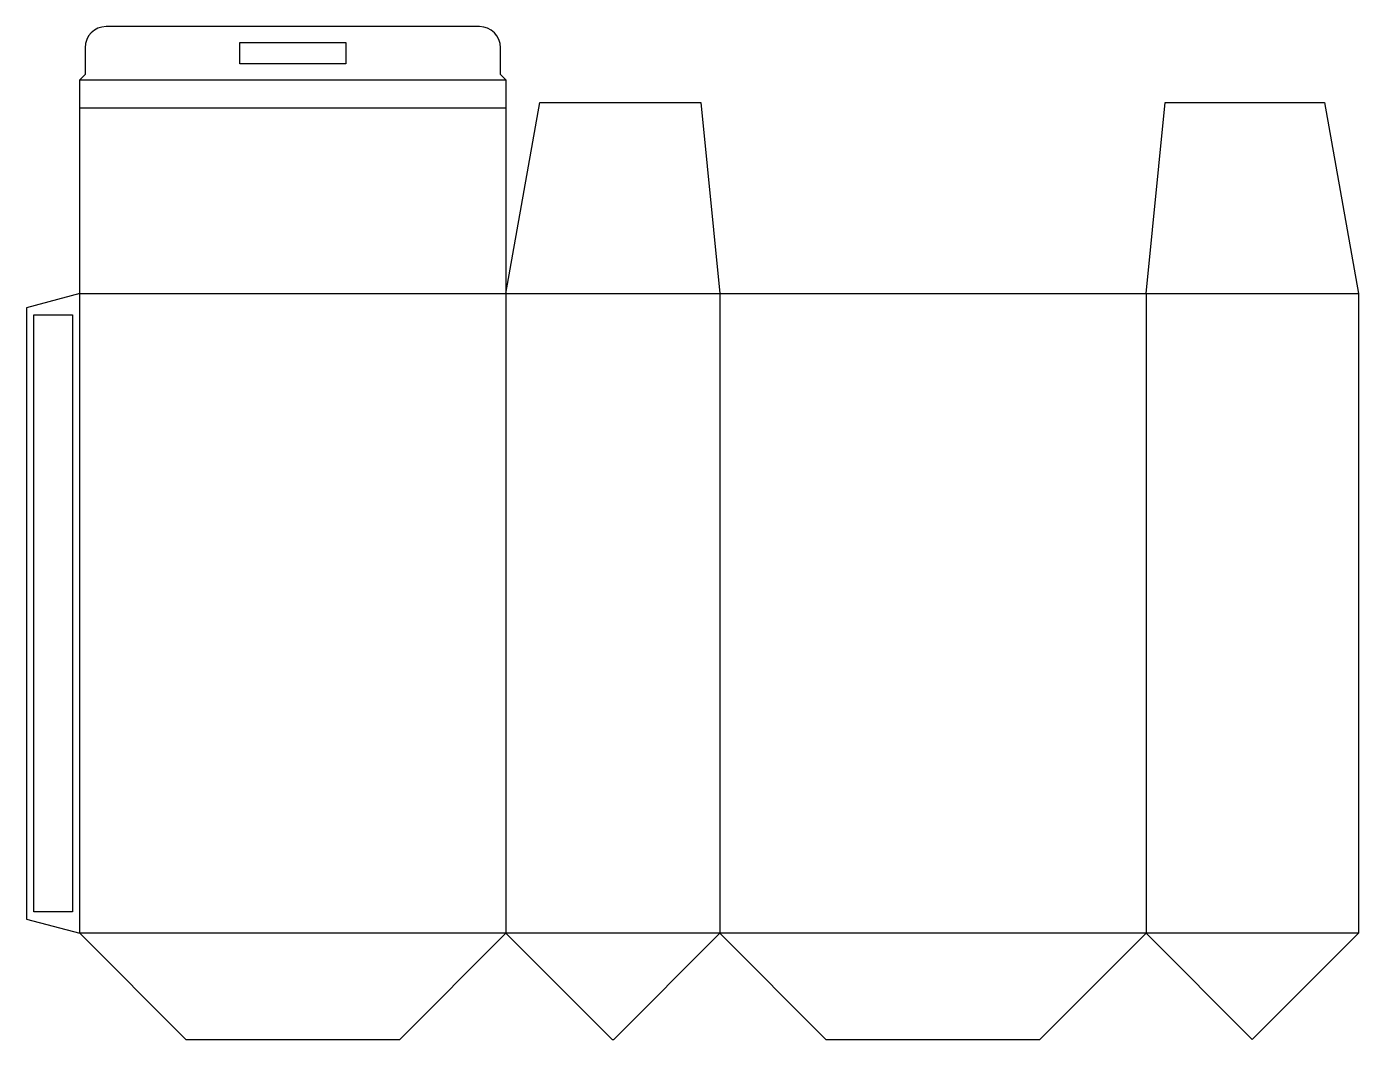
# Model space of a CAD drawing. Header units: millimetres. Extents: x 0 to 376, y 0 to 286.
import ezdxf

# ---------------------------------------------------------------- set-up
doc = ezdxf.new("R2010")
doc.units = ezdxf.units.MM
for name, color, linetype in [('CREASE', 5, 'CONTINUOUS'), ('CUT', 1, 'CONTINUOUS'), ('GLUE', 2, 'CONTINUOUS'), ('PERF', 3, 'CONTINUOUS')]:
    doc.layers.add(name, color=color, linetype=linetype)

msp = doc.modelspace()

# ---------------------------------------------------------------- linework, layer by layer
at = {"layer": 'CREASE'}
for p, q in [((15, 271.35), (135.45, 271.35)), ((15, 30), (15, 210.9)), ((15, 210.9), (135.45, 210.9)), ((135.45, 210.9), (135.45, 30)), ((135.45, 210.9), (195.9, 210.9)), ((195.9, 210.9), (195.9, 30)), ((316.35, 210.9), (316.35, 30)), ((316.35, 210.9), (376.35, 210.9)), ((135.45, 30), (15, 30)), ((195.9, 30), (135.45, 30)), ((316.35, 30), (195.9, 30)), ((376.35, 30), (316.35, 30))]:
    msp.add_line(p, q, dxfattribs=at)
at = {"layer": 'CUT'}
for p, q in [((127.95, 286.35), (22.5, 286.35)), ((16.5, 280.35), (16.5, 272.85)), ((133.95, 272.85), (133.95, 280.35)), ((16.5, 272.85), (15, 271.35)), ((15, 210.9), (15, 271.35)), ((135.45, 271.35), (133.95, 272.85)), ((135.45, 271.35), (135.45, 210.9)), ((135.45, 210.9), (145, 264.9)), ((145, 264.9), (190.5, 264.9)), ((190.5, 264.9), (195.9, 210.9)), ((316.35, 210.9), (321.75, 264.9)), ((321.75, 264.9), (366.8, 264.9)), ((366.8, 264.9), (376.35, 210.9)), ((15, 210.9), (0, 206.881)), ((195.9, 210.9), (316.35, 210.9)), ((376.35, 210.9), (376.35, 30)), ((0, 206.881), (0, 34.019)), ((0, 34.019), (15, 30)), ((15, 30), (45, 0)), ((105.45, 0), (135.45, 30)), ((135.45, 30), (165.45, 0)), ((165.9, 0), (195.9, 30)), ((195.9, 30), (225.9, 0)), ((286.35, 0), (316.35, 30)), ((316.35, 30), (346.35, 0)), ((346.35, 0), (376.35, 30)), ((45, 0), (105.45, 0)), ((165.45, 0), (165.9, 0)), ((225.9, 0), (286.35, 0))]:
    msp.add_line(p, q, dxfattribs=at)
for centre, start, end in [((22.5, 280.35), 90, 180), ((127.95, 280.35), 0, 90)]:
    msp.add_arc(centre, 6, start, end, dxfattribs=at)
at = {"layer": 'GLUE'}
for p, q in [((60.225, 281.85), (90.225, 281.85)), ((60.225, 275.85), (60.225, 281.85)), ((90.225, 281.85), (90.225, 275.85)), ((90.225, 275.85), (60.225, 275.85)), ((2, 204.881), (13, 204.881)), ((2, 36.019), (2, 204.881)), ((13, 204.881), (13, 36.019)), ((13, 36.019), (2, 36.019))]:
    msp.add_line(p, q, dxfattribs=at)
at = {"layer": 'PERF'}
msp.add_line((15, 263.35), (135.45, 263.35), dxfattribs=at)

doc.saveas('drawing.dxf')
